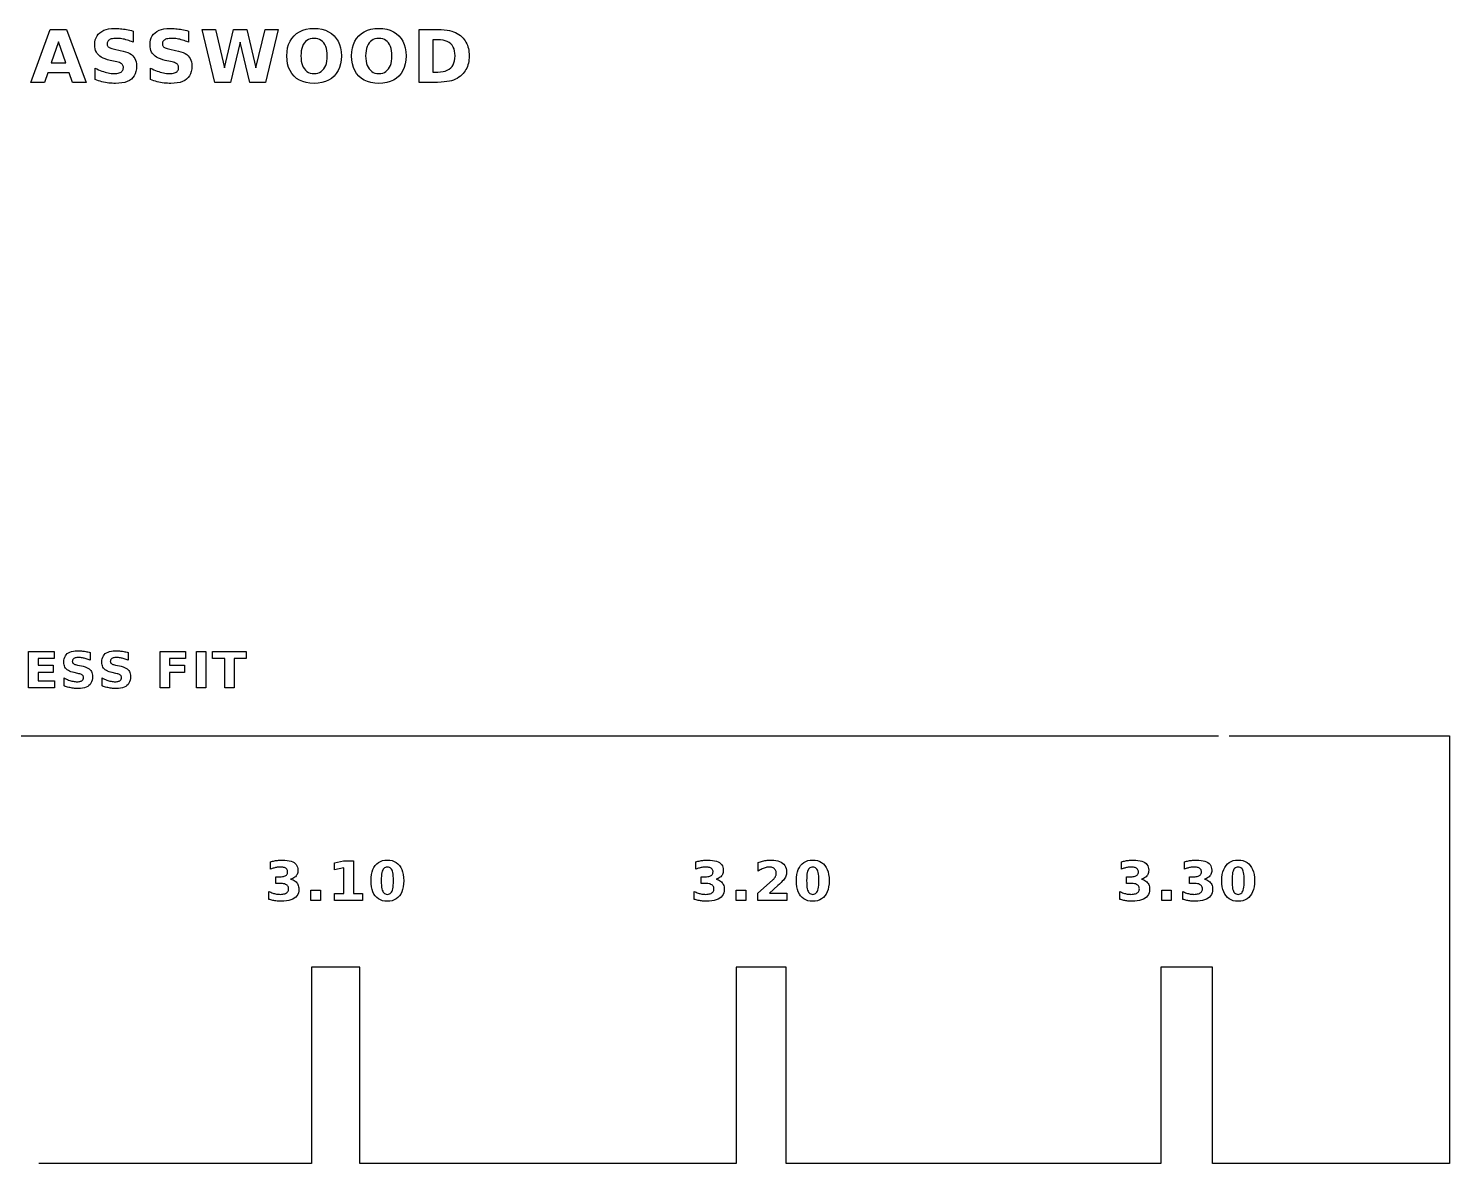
# Model space of a CAD drawing. Header units: millimetres. Extents: x 10 to 256, y 12 to 289.
# Drawn here: x 113.2 to 200.1, y 219.9 to 289.3 of the extents above; entities that cross this region are included whole.
import ezdxf

# ---------------------------------------------------------------- set-up
doc = ezdxf.new("R2010")
doc.units = ezdxf.units.MM
doc.layers.add('CUT', color=1, linetype='CONTINUOUS')
doc.layers.add('ENGRAVE', color=5, linetype='CONTINUOUS')

msp = doc.modelspace()

# ---------------------------------------------------------------- linework, layer by layer
at = {"layer": 'CUT', "color": 1}
for points in [[(11.925, 221.75), (11.925, 246.075), (185.95, 246.075)], [(186.6, 246.075), (200.075, 246.075), (200.075, 219.925), (185.575, 219.925), (185.575, 231.925), (182.425, 231.925), (182.425, 219.925), (159.525, 219.925), (159.525, 231.925), (156.475, 231.925), (156.475, 219.925), (133.475, 219.925), (133.475, 231.925), (130.525, 231.925), (130.525, 219.925), (113.85, 219.925)]]:
    msp.add_lwpolyline(points, dxfattribs=at)
at = {"layer": 'ENGRAVE', "color": 5}
for points in [[(119.26, 288.5854), (119.1743, 288.6105), (119.0893, 288.6324), (119.0055, 288.6509), (118.9232, 288.6661), (118.8425, 288.678), (118.7633, 288.6864), (118.6857, 288.6915), (118.6097, 288.6931), (118.5142, 288.6909), (118.4274, 288.684), (118.3493, 288.6725), (118.2799, 288.6565), (118.2191, 288.6359), (118.167, 288.6107), (118.1232, 288.5807), (118.0874, 288.5456), (118.0596, 288.5054), (118.0397, 288.4602), (118.0278, 288.4099), (118.0238, 288.3546), (118.0265, 288.3128), (118.0345, 288.2742), (118.0479, 288.2388), (118.0667, 288.2065), (118.0908, 288.1775), (118.1204, 288.1517), (118.1569, 288.128), (118.2022, 288.1055), (118.2563, 288.0841), (118.319, 288.0639), (118.3906, 288.0448), (118.4708, 288.0269), (118.8267, 287.9553), (118.9982, 287.916), (119.1523, 287.8704), (119.289, 287.8186), (119.4083, 287.7605), (119.5103, 287.6961), (119.595, 287.6254), (119.6646, 287.5465), (119.7216, 287.4571), (119.7659, 287.3574), (119.7975, 287.2473), (119.8165, 287.1269), (119.8228, 286.9961), (119.814, 286.825), (119.7875, 286.6692), (119.7433, 286.5287), (119.6815, 286.4034), (119.602, 286.2934), (119.5049, 286.1986), (119.3896, 286.1187), (119.2557, 286.0533), (119.1032, 286.0024), (118.932, 285.9661), (118.7422, 285.9443), (118.5338, 285.9371), (118.431, 285.9387), (118.3281, 285.9436), (118.2251, 285.9517), (118.1219, 285.9631), (118.0187, 285.9778), (117.9153, 285.9957), (117.8118, 286.0168), (117.7084, 286.041), (117.6049, 286.0684), (117.5015, 286.0989), (117.3981, 286.1325), (117.2946, 286.1693), (117.2946, 286.8746), (117.3975, 286.8218), (117.4992, 286.7737), (117.5998, 286.73), (117.6992, 286.6908), (117.7975, 286.6562), (117.8947, 286.6261), (117.9907, 286.6006), (118.0855, 286.5797), (118.1792, 286.5634), (118.2718, 286.5518), (118.3632, 286.5449), (118.4535, 286.5425), (118.5411, 286.5451), (118.6215, 286.5527), (118.6949, 286.5653), (118.7611, 286.583), (118.8203, 286.6058), (118.8723, 286.6337), (118.9167, 286.6662), (118.9531, 286.7031), (118.9814, 286.7444), (119.0016, 286.7899), (119.0137, 286.8398), (119.0177, 286.8941), (119.015, 286.9428), (119.0067, 286.9877), (118.993, 287.0286), (118.9738, 287.0658), (118.9491, 287.0991), (118.919, 287.1285), (118.8806, 287.1555), (118.8313, 287.1815), (118.7711, 287.2066), (118.7, 287.2307), (118.618, 287.2539), (118.5251, 287.276), (118.2017, 287.3477), (118.047, 287.3858), (117.9067, 287.4308), (117.781, 287.4827), (117.6698, 287.5415), (117.5731, 287.6072), (117.491, 287.6797), (117.4224, 287.76), (117.3662, 287.8492), (117.3226, 287.9472), (117.2914, 288.0539), (117.2726, 288.1695), (117.2664, 288.2938), (117.2751, 288.4489), (117.3011, 288.5916), (117.3445, 288.7219), (117.4053, 288.8397), (117.4834, 288.9452), (117.5789, 289.0382), (117.6907, 289.1178), (117.8176, 289.1829), (117.9598, 289.2335), (118.1171, 289.2697), (118.2896, 289.2914), (118.4773, 289.2986), (118.5667, 289.2975), (118.657, 289.2942), (118.7481, 289.2886), (118.84, 289.2808), (118.9328, 289.2707), (119.0264, 289.2585), (119.121, 289.244), (119.2166, 289.2272), (119.3134, 289.2083), (119.4112, 289.1871), (119.5101, 289.1637), (119.6102, 289.138), (119.6102, 288.4523), (119.5215, 288.4904), (119.4337, 288.5253), (119.3465, 288.557), (119.26, 288.5854)], [(122.6388, 288.5854), (122.5531, 288.6105), (122.4681, 288.6324), (122.3842, 288.6509), (122.3019, 288.6661), (122.2212, 288.678), (122.1421, 288.6864), (122.0645, 288.6915), (121.9885, 288.6931), (121.893, 288.6909), (121.8062, 288.684), (121.728, 288.6725), (121.6586, 288.6565), (121.5978, 288.6359), (121.5457, 288.6107), (121.502, 288.5807), (121.4662, 288.5456), (121.4383, 288.5054), (121.4184, 288.4602), (121.4065, 288.4099), (121.4025, 288.3546), (121.4052, 288.3128), (121.4132, 288.2742), (121.4267, 288.2388), (121.4454, 288.2065), (121.4696, 288.1775), (121.4991, 288.1517), (121.5356, 288.128), (121.581, 288.1055), (121.635, 288.0841), (121.6978, 288.0639), (121.7693, 288.0448), (121.8496, 288.0269), (122.2055, 287.9553), (122.3769, 287.916), (122.531, 287.8704), (122.6677, 287.8186), (122.7871, 287.7605), (122.8891, 287.6961), (122.9737, 287.6254), (123.0433, 287.5465), (123.1003, 287.4571), (123.1446, 287.3574), (123.1762, 287.2473), (123.1952, 287.1269), (123.2016, 286.9961), (123.1927, 286.825), (123.1662, 286.6692), (123.1221, 286.5287), (123.0603, 286.4034), (122.9808, 286.2934), (122.8836, 286.1986), (122.7683, 286.1187), (122.6344, 286.0533), (122.4819, 286.0024), (122.3107, 285.9661), (122.1209, 285.9443), (121.9125, 285.9371), (121.8097, 285.9387), (121.7068, 285.9436), (121.6038, 285.9517), (121.5007, 285.9631), (121.3974, 285.9778), (121.294, 285.9957), (121.1906, 286.0168), (121.0871, 286.041), (120.9837, 286.0684), (120.8802, 286.0989), (120.7768, 286.1325), (120.6734, 286.1693), (120.6734, 286.8746), (120.7762, 286.8218), (120.8779, 286.7737), (120.9785, 286.73), (121.078, 286.6908), (121.1763, 286.6562), (121.2734, 286.6261), (121.3694, 286.6006), (121.4642, 286.5797), (121.558, 286.5634), (121.6505, 286.5518), (121.7419, 286.5449), (121.8322, 286.5425), (121.9198, 286.5451), (122.0003, 286.5527), (122.0736, 286.5653), (122.1399, 286.583), (122.199, 286.6058), (122.251, 286.6337), (122.2955, 286.6662), (122.3318, 286.7031), (122.3601, 286.7444), (122.3803, 286.7899), (122.3924, 286.8398), (122.3964, 286.8941), (122.3937, 286.9428), (122.3855, 286.9877), (122.3718, 287.0286), (122.3526, 287.0658), (122.3279, 287.0991), (122.2977, 287.1285), (122.2593, 287.1555), (122.2101, 287.1815), (122.1499, 287.2066), (122.0788, 287.2307), (121.9967, 287.2539), (121.9038, 287.276), (121.5805, 287.3477), (121.4257, 287.3858), (121.2855, 287.4308), (121.1597, 287.4827), (121.0485, 287.5415), (120.9519, 287.6072), (120.8697, 287.6797), (120.8011, 287.76), (120.745, 287.8492), (120.7013, 287.9472), (120.6701, 288.0539), (120.6514, 288.1695), (120.6451, 288.2938), (120.6538, 288.4489), (120.6799, 288.5916), (120.7233, 288.7219), (120.784, 288.8397), (120.8622, 288.9452), (120.9576, 289.0382), (121.0694, 289.1178), (121.1964, 289.1829), (121.3385, 289.2335), (121.4958, 289.2697), (121.6684, 289.2914), (121.8561, 289.2986), (121.9455, 289.2975), (122.0357, 289.2942), (122.1268, 289.2886), (122.2187, 289.2808), (122.3115, 289.2707), (122.4051, 289.2585), (122.4997, 289.244), (122.5954, 289.2272), (122.6921, 289.2083), (122.79, 289.1871), (122.8889, 289.1637), (122.9889, 289.138), (122.9889, 288.4523), (122.9003, 288.4904), (122.8124, 288.5253), (122.7252, 288.557), (122.6388, 288.5854)], [(131.897, 288.8516), (132.0322, 288.6931), (132.1429, 288.5157), (132.229, 288.3193), (132.2905, 288.1041), (132.3274, 287.8699), (132.3397, 287.6168), (132.3274, 287.3643), (132.2905, 287.1306), (132.229, 286.9158), (132.1429, 286.7198), (132.0322, 286.5425), (131.897, 286.3841), (131.74, 286.2475), (131.5642, 286.1358), (131.3696, 286.0488), (131.1562, 285.9867), (130.924, 285.9495), (130.673, 285.9371), (130.4226, 285.9495), (130.1909, 285.9867), (129.9777, 286.0488), (129.7832, 286.1358), (129.6074, 286.2475), (129.4501, 286.3841), (129.3145, 286.5425), (129.2036, 286.7198), (129.1173, 286.9158), (129.0556, 287.1306), (129.0187, 287.3643), (129.0063, 287.6168), (129.0187, 287.8699), (129.0556, 288.1041), (129.1173, 288.3193), (129.2036, 288.5157), (129.3145, 288.6931), (129.4501, 288.8516), (129.6074, 288.9882), (129.7832, 289.0999), (129.9777, 289.1868), (130.1909, 289.2489), (130.4226, 289.2862), (130.673, 289.2986), (130.924, 289.2862), (131.1562, 289.2489), (131.3696, 289.1868), (131.5642, 289.0999), (131.74, 288.9882), (131.897, 288.8516)], [(135.853, 288.8516), (135.9882, 288.6931), (136.0989, 288.5157), (136.185, 288.3193), (136.2465, 288.1041), (136.2834, 287.8699), (136.2957, 287.6168), (136.2834, 287.3643), (136.2465, 287.1306), (136.185, 286.9158), (136.0989, 286.7198), (135.9882, 286.5425), (135.853, 286.3841), (135.696, 286.2475), (135.5202, 286.1358), (135.3256, 286.0488), (135.1122, 285.9867), (134.88, 285.9495), (134.629, 285.9371), (134.3786, 285.9495), (134.1469, 285.9867), (133.9337, 286.0488), (133.7392, 286.1358), (133.5634, 286.2475), (133.4061, 286.3841), (133.2705, 286.5425), (133.1596, 286.7198), (133.0733, 286.9158), (133.0116, 287.1306), (132.9747, 287.3643), (132.9623, 287.6168), (132.9747, 287.8699), (133.0116, 288.1041), (133.0733, 288.3193), (133.1596, 288.5157), (133.2705, 288.6931), (133.4061, 288.8516), (133.5634, 288.9882), (133.7392, 289.0999), (133.9337, 289.1868), (134.1469, 289.2489), (134.3786, 289.2862), (134.629, 289.2986), (134.88, 289.2862), (135.1122, 289.2489), (135.3256, 289.1868), (135.5202, 289.0999), (135.696, 288.9882), (135.853, 288.8516)], [(116.7479, 286), (115.9081, 286), (115.7041, 286.5903), (114.3977, 286.5903), (114.1915, 286), (113.3516, 286), (114.5517, 289.24), (115.5478, 289.24), (116.7479, 286)], [(114.606, 287.1914), (115.4936, 287.1914), (115.0509, 288.4805), (114.606, 287.1914)], [(127.674, 289.24), (128.4683, 289.24), (127.7044, 286), (126.7409, 286), (126.1528, 288.4631), (125.5712, 286), (124.6076, 286), (123.8372, 289.24), (124.638, 289.24), (125.1979, 286.8854), (125.7535, 289.24), (126.5586, 289.24), (127.1141, 286.8854), (127.674, 289.24)], [(130.0806, 288.411), (130.0162, 288.3106), (129.9636, 288.1974), (129.9227, 288.0714), (129.8934, 287.9326), (129.8759, 287.7811), (129.8701, 287.6168), (129.8759, 287.4531), (129.8934, 287.3021), (129.9227, 287.1637), (129.9636, 287.038), (130.0162, 286.925), (130.0806, 286.8247), (130.1555, 286.7385), (130.2399, 286.6679), (130.3339, 286.6131), (130.4374, 286.5739), (130.5505, 286.5504), (130.673, 286.5425), (130.7962, 286.5504), (130.9098, 286.5739), (131.0137, 286.6131), (131.108, 286.6679), (131.1926, 286.7385), (131.2676, 286.8247), (131.3319, 286.925), (131.3846, 287.038), (131.4255, 287.1637), (131.4547, 287.3021), (131.4723, 287.4531), (131.4781, 287.6168), (131.4723, 287.7811), (131.4547, 287.9326), (131.4255, 288.0714), (131.3846, 288.1974), (131.3319, 288.3106), (131.2676, 288.411), (131.1926, 288.4972), (131.108, 288.5678), (131.0137, 288.6226), (130.9098, 288.6618), (130.7962, 288.6853), (130.673, 288.6931), (130.5505, 288.6853), (130.4374, 288.6618), (130.3339, 288.6226), (130.2399, 288.5678), (130.1555, 288.4972), (130.0806, 288.411)], [(134.0365, 288.411), (133.9722, 288.3106), (133.9196, 288.1974), (133.8787, 288.0714), (133.8494, 287.9326), (133.8319, 287.7811), (133.826, 287.6168), (133.8319, 287.4531), (133.8494, 287.3021), (133.8787, 287.1637), (133.9196, 287.038), (133.9722, 286.925), (134.0365, 286.8247), (134.1115, 286.7385), (134.1959, 286.6679), (134.2899, 286.6131), (134.3934, 286.5739), (134.5064, 286.5504), (134.629, 286.5425), (134.7522, 286.5504), (134.8658, 286.5739), (134.9697, 286.6131), (135.064, 286.6679), (135.1486, 286.7385), (135.2236, 286.8247), (135.2879, 286.925), (135.3406, 287.038), (135.3815, 287.1637), (135.4107, 287.3021), (135.4283, 287.4531), (135.4341, 287.6168), (135.4283, 287.7811), (135.4107, 287.9326), (135.3815, 288.0714), (135.3406, 288.1974), (135.2879, 288.3106), (135.2236, 288.411), (135.1486, 288.4972), (135.064, 288.5678), (134.9697, 288.6226), (134.8658, 288.6618), (134.7522, 288.6853), (134.629, 288.6931), (134.5064, 288.6853), (134.3934, 288.6618), (134.2899, 288.6226), (134.1959, 288.5678), (134.1115, 288.4972), (134.0365, 288.411)], [(139.0852, 289.1348), (139.2028, 289.0956), (139.3146, 289.0483), (139.4208, 288.9929), (139.5212, 288.9293), (139.6158, 288.8576), (139.7048, 288.7778), (139.7775, 288.7028), (139.8437, 288.6242), (139.9033, 288.5418), (139.9565, 288.4556), (140.0032, 288.3658), (140.0433, 288.2721), (140.0771, 288.1745), (140.1048, 288.0727), (140.1263, 287.9667), (140.1417, 287.8564), (140.1509, 287.742), (140.154, 287.6233), (140.1509, 287.5032), (140.1417, 287.3876), (140.1263, 287.2763), (140.1048, 287.1695), (140.0771, 287.067), (140.0433, 286.969), (140.0032, 286.875), (139.9565, 286.7849), (139.9033, 286.6985), (139.8437, 286.616), (139.7775, 286.5372), (139.7048, 286.4622), (139.6151, 286.3824), (139.5196, 286.3107), (139.4183, 286.2471), (139.3113, 286.1917), (139.1984, 286.1444), (139.0798, 286.1053), (138.9481, 286.0731), (138.7962, 286.0468), (138.624, 286.0263), (138.4316, 286.0117), (138.219, 286.0029), (137.986, 286), (137.1049, 286), (137.1049, 289.24), (137.986, 289.24), (138.2215, 289.2371), (138.4361, 289.2283), (138.6297, 289.2137), (138.8025, 289.1932), (138.9543, 289.1669), (139.0852, 289.1348)], [(138.9255, 286.8078), (139.0223, 286.8854), (139.1048, 286.9764), (139.1724, 287.0802), (139.2249, 287.1968), (139.2624, 287.3262), (139.2849, 287.4683), (139.2924, 287.6233), (139.285, 287.7775), (139.2625, 287.9189), (139.2252, 288.0475), (139.1728, 288.1634), (139.1056, 288.2665), (139.0234, 288.3568), (138.9268, 288.4337), (138.8167, 288.4966), (138.6929, 288.5456), (138.5556, 288.5805), (138.4046, 288.6015), (138.2399, 288.6085), (137.9405, 288.6085), (137.9405, 286.6315), (138.2399, 286.6315), (138.4039, 286.6386), (138.5545, 286.6597), (138.6916, 286.695), (138.8153, 286.7444), (138.9255, 286.8078)], [(114.7193, 249.9444), (113.8017, 249.9444), (113.8017, 249.4342), (114.8103, 249.4342), (114.8103, 249), (113.2273, 249), (113.2273, 251.2275), (114.7775, 251.2275), (114.7775, 250.7933), (113.8017, 250.7933), (113.8017, 250.3786), (114.7193, 250.3786), (114.7193, 249.9444)], [(116.6873, 250.7947), (116.6289, 250.8098), (116.5713, 250.8225), (116.5147, 250.833), (116.4592, 250.8411), (116.4048, 250.8469), (116.3514, 250.8504), (116.2992, 250.8515), (116.2335, 250.85), (116.1739, 250.8452), (116.1201, 250.8374), (116.0724, 250.8263), (116.0306, 250.8122), (115.9948, 250.7948), (115.9647, 250.7742), (115.9401, 250.7501), (115.921, 250.7225), (115.9073, 250.6914), (115.8991, 250.6568), (115.8963, 250.6188), (115.8982, 250.59), (115.9037, 250.5635), (115.9129, 250.5392), (115.9259, 250.517), (115.9425, 250.497), (115.9627, 250.4793), (115.9879, 250.463), (116.019, 250.4475), (116.0562, 250.4329), (116.0993, 250.4189), (116.1485, 250.4058), (116.2037, 250.3935), (116.4484, 250.3443), (116.5662, 250.3172), (116.6722, 250.2859), (116.7662, 250.2503), (116.8482, 250.2103), (116.9183, 250.1661), (116.9765, 250.1175), (117.0244, 250.0632), (117.0636, 250.0018), (117.094, 249.9332), (117.1158, 249.8576), (117.1288, 249.7747), (117.1332, 249.6848), (117.1271, 249.5672), (117.1089, 249.4601), (117.0785, 249.3635), (117.036, 249.2773), (116.9814, 249.2017), (116.9146, 249.1365), (116.8354, 249.0816), (116.7433, 249.0366), (116.6384, 249.0017), (116.5207, 248.9767), (116.3903, 248.9617), (116.247, 248.9567), (116.1763, 248.9579), (116.1056, 248.9612), (116.0347, 248.9668), (115.9638, 248.9746), (115.8928, 248.9847), (115.8218, 248.997), (115.7506, 249.0115), (115.6795, 249.0282), (115.6084, 249.047), (115.5373, 249.068), (115.4662, 249.0911), (115.395, 249.1164), (115.395, 249.6013), (115.4658, 249.565), (115.5357, 249.5319), (115.6049, 249.5019), (115.6732, 249.4749), (115.7408, 249.4511), (115.8076, 249.4304), (115.8736, 249.4129), (115.9388, 249.3985), (116.0032, 249.3874), (116.0668, 249.3794), (116.1297, 249.3746), (116.1918, 249.373), (116.252, 249.3747), (116.3073, 249.38), (116.3577, 249.3887), (116.4033, 249.4008), (116.4439, 249.4165), (116.4797, 249.4357), (116.5103, 249.458), (116.5352, 249.4834), (116.5547, 249.5117), (116.5686, 249.5431), (116.5769, 249.5774), (116.5797, 249.6147), (116.5778, 249.6482), (116.5721, 249.679), (116.5627, 249.7072), (116.5495, 249.7327), (116.5325, 249.7556), (116.5118, 249.7758), (116.4854, 249.7944), (116.4515, 249.8123), (116.4101, 249.8295), (116.3613, 249.8461), (116.3049, 249.862), (116.241, 249.8773), (116.0187, 249.9265), (115.9123, 249.9527), (115.8159, 249.9837), (115.7294, 250.0194), (115.653, 250.0598), (115.5865, 250.1049), (115.5301, 250.1548), (115.4829, 250.21), (115.4443, 250.2713), (115.4143, 250.3387), (115.3928, 250.4121), (115.3799, 250.4915), (115.3757, 250.577), (115.3816, 250.6836), (115.3995, 250.7817), (115.4294, 250.8713), (115.4711, 250.9523), (115.5248, 251.0248), (115.5905, 251.0888), (115.6673, 251.1435), (115.7546, 251.1882), (115.8523, 251.223), (115.9605, 251.2479), (116.0791, 251.2628), (116.2082, 251.2678), (116.2696, 251.267), (116.3317, 251.2647), (116.3943, 251.2609), (116.4575, 251.2555), (116.5213, 251.2486), (116.5856, 251.2402), (116.6507, 251.2302), (116.7164, 251.2187), (116.783, 251.2057), (116.8502, 251.1911), (116.9182, 251.175), (116.987, 251.1574), (116.987, 250.6859), (116.9261, 250.7122), (116.8656, 250.7362), (116.8057, 250.7579), (116.7463, 250.7774), (116.6873, 250.7947)], [(119.0102, 250.7947), (118.9518, 250.8098), (118.8941, 250.8225), (118.8376, 250.833), (118.7821, 250.8411), (118.7277, 250.8469), (118.6743, 250.8504), (118.6221, 250.8515), (118.5564, 250.85), (118.4967, 250.8452), (118.443, 250.8374), (118.3953, 250.8263), (118.3535, 250.8122), (118.3177, 250.7948), (118.2876, 250.7742), (118.263, 250.7501), (118.2438, 250.7225), (118.2302, 250.6914), (118.222, 250.6568), (118.2192, 250.6188), (118.2211, 250.59), (118.2266, 250.5635), (118.2358, 250.5392), (118.2487, 250.517), (118.2653, 250.497), (118.2856, 250.4793), (118.3108, 250.463), (118.3419, 250.4475), (118.3791, 250.4329), (118.4222, 250.4189), (118.4714, 250.4058), (118.5266, 250.3935), (118.7713, 250.3443), (118.8891, 250.3172), (118.9951, 250.2859), (119.089, 250.2503), (119.1711, 250.2103), (119.2412, 250.1661), (119.2994, 250.1175), (119.3473, 250.0632), (119.3864, 250.0018), (119.4169, 249.9332), (119.4387, 249.8576), (119.4517, 249.7747), (119.4561, 249.6848), (119.45, 249.5672), (119.4318, 249.4601), (119.4014, 249.3635), (119.3589, 249.2773), (119.3043, 249.2017), (119.2375, 249.1365), (119.1582, 249.0816), (119.0662, 249.0366), (118.9613, 249.0017), (118.8436, 248.9767), (118.7131, 248.9617), (118.5698, 248.9567), (118.4992, 248.9579), (118.4284, 248.9612), (118.3576, 248.9668), (118.2867, 248.9746), (118.2157, 248.9847), (118.1446, 248.997), (118.0735, 249.0115), (118.0024, 249.0282), (117.9313, 249.047), (117.8602, 249.068), (117.789, 249.0911), (117.7179, 249.1164), (117.7179, 249.6013), (117.7886, 249.565), (117.8586, 249.5319), (117.9277, 249.5019), (117.9961, 249.4749), (118.0637, 249.4511), (118.1305, 249.4304), (118.1965, 249.4129), (118.2617, 249.3985), (118.3261, 249.3874), (118.3897, 249.3794), (118.4526, 249.3746), (118.5146, 249.373), (118.5749, 249.3747), (118.6302, 249.38), (118.6806, 249.3887), (118.7262, 249.4008), (118.7668, 249.4165), (118.8026, 249.4357), (118.8331, 249.458), (118.8581, 249.4834), (118.8776, 249.5117), (118.8914, 249.5431), (118.8998, 249.5774), (118.9025, 249.6147), (118.9007, 249.6482), (118.895, 249.679), (118.8856, 249.7072), (118.8724, 249.7327), (118.8554, 249.7556), (118.8347, 249.7758), (118.8083, 249.7944), (118.7744, 249.8123), (118.733, 249.8295), (118.6841, 249.8461), (118.6278, 249.862), (118.5639, 249.8773), (118.3416, 249.9265), (118.2352, 249.9527), (118.1387, 249.9837), (118.0523, 250.0194), (117.9759, 250.0598), (117.9094, 250.1049), (117.8529, 250.1548), (117.8058, 250.21), (117.7672, 250.2713), (117.7371, 250.3387), (117.7157, 250.4121), (117.7028, 250.4915), (117.6985, 250.577), (117.7045, 250.6836), (117.7224, 250.7817), (117.7522, 250.8713), (117.794, 250.9523), (117.8477, 251.0248), (117.9134, 251.0888), (117.9902, 251.1435), (118.0775, 251.1882), (118.1752, 251.223), (118.2834, 251.2479), (118.402, 251.2628), (118.531, 251.2678), (118.5925, 251.267), (118.6546, 251.2647), (118.7172, 251.2609), (118.7804, 251.2555), (118.8442, 251.2486), (118.9085, 251.2402), (118.9735, 251.2302), (119.0393, 251.2187), (119.1058, 251.2057), (119.1731, 251.1911), (119.2411, 251.175), (119.3099, 251.1574), (119.3099, 250.6859), (119.2489, 250.7122), (119.1885, 250.7362), (119.1286, 250.7579), (119.0692, 250.7774), (119.0102, 250.7947)], [(122.7605, 249.9444), (121.843, 249.9444), (121.843, 249), (121.2686, 249), (121.2686, 251.2275), (122.8187, 251.2275), (122.8187, 250.7933), (121.843, 250.7933), (121.843, 250.3786), (122.7605, 250.3786), (122.7605, 249.9444)], [(124.0525, 251.2275), (124.0525, 249), (123.4781, 249), (123.4781, 251.2275), (124.0525, 251.2275)], [(125.2116, 250.7933), (124.4716, 250.7933), (124.4716, 251.2275), (126.5245, 251.2275), (126.5245, 250.7933), (125.786, 250.7933), (125.786, 249), (125.2116, 249), (125.2116, 250.7933)], [(129.3913, 237.2575), (129.4569, 237.2233), (129.5158, 237.184), (129.5683, 237.1394), (129.6141, 237.0897), (129.6532, 237.035), (129.6851, 236.9755), (129.71, 236.9113), (129.7277, 236.8423), (129.7383, 236.7686), (129.7419, 236.6901), (129.7342, 236.5745), (129.7112, 236.4685), (129.6727, 236.3721), (129.6189, 236.2854), (129.5497, 236.2083), (129.4652, 236.1408), (129.3659, 236.0833), (129.2525, 236.0363), (129.125, 235.9998), (128.9834, 235.9737), (128.8277, 235.958), (128.6579, 235.9528), (128.5955, 235.9536), (128.533, 235.9561), (128.4705, 235.9603), (128.408, 235.9662), (128.3454, 235.9737), (128.2827, 235.9829), (128.2202, 235.9938), (128.1579, 236.0063), (128.0958, 236.0205), (128.0339, 236.0364), (127.9723, 236.054), (127.9108, 236.0732), (127.9108, 236.5566), (127.9694, 236.5285), (128.0278, 236.5028), (128.086, 236.4795), (128.1441, 236.4586), (128.2021, 236.4401), (128.26, 236.424), (128.3176, 236.4103), (128.3749, 236.3991), (128.4319, 236.3904), (128.4885, 236.3842), (128.5449, 236.3805), (128.6009, 236.3792), (128.6807, 236.3816), (128.754, 236.3888), (128.8209, 236.4008), (128.8813, 236.4176), (128.9352, 236.4391), (128.9826, 236.4655), (129.0231, 236.4963), (129.0563, 236.5313), (129.0821, 236.5705), (129.1005, 236.6138), (129.1116, 236.6613), (129.1153, 236.7129), (129.1115, 236.766), (129.1002, 236.8146), (129.0813, 236.8588), (129.0549, 236.8984), (129.0209, 236.9336), (128.9794, 236.9644), (128.9305, 236.9905), (128.8744, 237.0118), (128.8111, 237.0284), (128.7406, 237.0403), (128.663, 237.0474), (128.5782, 237.0498), (128.3275, 237.0498), (128.3275, 237.4535), (128.5912, 237.4535), (128.6665, 237.4555), (128.7351, 237.4617), (128.7971, 237.472), (128.8523, 237.4864), (128.9009, 237.5049), (128.9427, 237.5275), (128.9781, 237.5543), (129.0069, 237.5855), (129.0294, 237.6209), (129.0455, 237.6606), (129.0551, 237.7046), (129.0583, 237.7529), (129.0552, 237.7978), (129.0458, 237.8392), (129.0302, 237.877), (129.0084, 237.9113), (128.9803, 237.9421), (128.946, 237.9694), (128.906, 237.9928), (128.8608, 238.0119), (128.8105, 238.0268), (128.755, 238.0374), (128.6944, 238.0438), (128.6286, 238.0459), (128.5781, 238.0449), (128.5273, 238.0421), (128.4764, 238.0374), (128.4253, 238.0307), (128.3741, 238.0222), (128.3226, 238.0117), (128.2711, 237.9994), (128.2197, 237.9853), (128.1684, 237.9694), (128.1172, 237.9517), (128.066, 237.9321), (128.015, 237.9108), (128.015, 238.3698), (128.0768, 238.3864), (128.1383, 238.4016), (128.1997, 238.4154), (128.261, 238.4277), (128.322, 238.4385), (128.3828, 238.4479), (128.4434, 238.4559), (128.5036, 238.4624), (128.5635, 238.4674), (128.623, 238.4711), (128.6821, 238.4732), (128.7409, 238.474), (128.8922, 238.4696), (129.0302, 238.4567), (129.1549, 238.4351), (129.2665, 238.4049), (129.3647, 238.366), (129.4497, 238.3185), (129.5216, 238.2623), (129.5804, 238.1974), (129.6261, 238.1238), (129.6588, 238.0415), (129.6784, 237.9504), (129.6849, 237.8506), (129.6818, 237.7817), (129.6725, 237.717), (129.6569, 237.6567), (129.635, 237.6007), (129.6069, 237.5489), (129.5726, 237.5015), (129.5322, 237.4584), (129.4858, 237.4198), (129.4335, 237.3857), (129.3751, 237.3561), (129.3109, 237.3309), (129.2406, 237.3102), (129.3192, 237.2865), (129.3913, 237.2575)], [(132.4841, 238.0036), (131.9161, 237.8864), (131.9161, 238.3128), (132.4809, 238.43), (133.0766, 238.43), (133.0766, 236.4329), (133.63, 236.4329), (133.63, 236), (131.9308, 236), (131.9308, 236.4329), (132.4841, 236.4329), (132.4841, 238.0036)], [(136.0875, 236.6777), (136.0369, 236.5301), (135.9718, 236.3977), (135.8922, 236.2808), (135.7994, 236.1806), (135.6944, 236.0986), (135.5773, 236.0348), (135.4481, 235.9892), (135.3067, 235.9619), (135.1533, 235.9528), (134.9993, 235.9619), (134.8576, 235.9892), (134.7281, 236.0348), (134.6108, 236.0986), (134.5056, 236.1806), (134.4127, 236.2808), (134.3332, 236.3977), (134.2681, 236.5301), (134.2174, 236.6777), (134.1812, 236.8407), (134.1595, 237.0189), (134.1523, 237.2126), (134.1595, 237.4067), (134.1812, 237.5854), (134.2174, 237.7487), (134.2681, 237.8965), (134.3332, 238.029), (134.4127, 238.146), (134.5056, 238.2462), (134.6108, 238.3282), (134.7281, 238.392), (134.8576, 238.4375), (134.9993, 238.4648), (135.1533, 238.474), (135.3067, 238.4648), (135.4481, 238.4375), (135.5773, 238.392), (135.6944, 238.3282), (135.7994, 238.2462), (135.8922, 238.146), (135.9718, 238.029), (136.0369, 237.8965), (136.0875, 237.7487), (136.1237, 237.5854), (136.1454, 237.4067), (136.1526, 237.2126), (136.1454, 237.0189), (136.1237, 236.8407), (136.0875, 236.6777)], [(135.5046, 237.6058), (135.488, 237.7054), (135.4667, 237.7899), (135.4406, 237.8595), (135.4088, 237.9165), (135.3707, 237.9631), (135.326, 237.9993), (135.2749, 238.0252), (135.2173, 238.0407), (135.1533, 238.0459), (135.0892, 238.0407), (135.0316, 238.0252), (134.9804, 237.9993), (134.9356, 237.9631), (134.8972, 237.9165), (134.8652, 237.8595), (134.8388, 237.7899), (134.8173, 237.7054), (134.8005, 237.6058), (134.7885, 237.4913), (134.7813, 237.3619), (134.7789, 237.2174), (134.7813, 237.0715), (134.7885, 236.9406), (134.8005, 236.8248), (134.8173, 236.7241), (134.8388, 236.6385), (134.8652, 236.568), (134.8972, 236.5103), (134.9356, 236.4631), (134.9804, 236.4264), (135.0316, 236.4002), (135.0892, 236.3845), (135.1533, 236.3792), (135.2169, 236.3845), (135.2741, 236.4002), (135.325, 236.4264), (135.3696, 236.4631), (135.4078, 236.5103), (135.4397, 236.568), (135.4661, 236.6385), (135.4877, 236.7241), (135.5044, 236.8248), (135.5164, 236.9406), (135.5236, 237.0715), (135.526, 237.2174), (135.5236, 237.3619), (135.5165, 237.4913), (135.5046, 237.6058)], [(155.3913, 237.2575), (155.4569, 237.2233), (155.5158, 237.184), (155.5683, 237.1394), (155.6141, 237.0897), (155.6532, 237.035), (155.6851, 236.9755), (155.71, 236.9113), (155.7277, 236.8423), (155.7383, 236.7686), (155.7419, 236.6901), (155.7342, 236.5745), (155.7112, 236.4685), (155.6727, 236.3721), (155.6189, 236.2854), (155.5497, 236.2083), (155.4652, 236.1408), (155.3659, 236.0833), (155.2525, 236.0363), (155.125, 235.9998), (154.9834, 235.9737), (154.8277, 235.958), (154.6579, 235.9528), (154.5955, 235.9536), (154.533, 235.9561), (154.4705, 235.9603), (154.408, 235.9662), (154.3454, 235.9737), (154.2827, 235.9829), (154.2202, 235.9938), (154.1579, 236.0063), (154.0958, 236.0205), (154.0339, 236.0364), (153.9723, 236.054), (153.9108, 236.0732), (153.9108, 236.5566), (153.9694, 236.5285), (154.0278, 236.5028), (154.086, 236.4795), (154.1441, 236.4586), (154.2021, 236.4401), (154.26, 236.424), (154.3176, 236.4103), (154.3749, 236.3991), (154.4319, 236.3904), (154.4885, 236.3842), (154.5449, 236.3805), (154.6009, 236.3792), (154.6807, 236.3816), (154.754, 236.3888), (154.8209, 236.4008), (154.8813, 236.4176), (154.9352, 236.4391), (154.9826, 236.4655), (155.0231, 236.4963), (155.0563, 236.5313), (155.0821, 236.5705), (155.1005, 236.6138), (155.1116, 236.6613), (155.1153, 236.7129), (155.1115, 236.766), (155.1002, 236.8146), (155.0813, 236.8588), (155.0549, 236.8984), (155.0209, 236.9336), (154.9794, 236.9644), (154.9305, 236.9905), (154.8744, 237.0118), (154.8111, 237.0284), (154.7406, 237.0403), (154.663, 237.0474), (154.5782, 237.0498), (154.3275, 237.0498), (154.3275, 237.4535), (154.5912, 237.4535), (154.6665, 237.4555), (154.7351, 237.4617), (154.7971, 237.472), (154.8523, 237.4864), (154.9009, 237.5049), (154.9427, 237.5275), (154.9781, 237.5543), (155.0069, 237.5855), (155.0294, 237.6209), (155.0455, 237.6606), (155.0551, 237.7046), (155.0583, 237.7529), (155.0552, 237.7978), (155.0458, 237.8392), (155.0302, 237.877), (155.0084, 237.9113), (154.9803, 237.9421), (154.946, 237.9694), (154.906, 237.9928), (154.8608, 238.0119), (154.8105, 238.0268), (154.755, 238.0374), (154.6944, 238.0438), (154.6286, 238.0459), (154.5781, 238.0449), (154.5273, 238.0421), (154.4764, 238.0374), (154.4253, 238.0307), (154.3741, 238.0222), (154.3226, 238.0117), (154.2711, 237.9994), (154.2197, 237.9853), (154.1684, 237.9694), (154.1172, 237.9517), (154.066, 237.9321), (154.015, 237.9108), (154.015, 238.3698), (154.0768, 238.3864), (154.1383, 238.4016), (154.1997, 238.4154), (154.261, 238.4277), (154.322, 238.4385), (154.3828, 238.4479), (154.4434, 238.4559), (154.5036, 238.4624), (154.5635, 238.4674), (154.623, 238.4711), (154.6821, 238.4732), (154.7409, 238.474), (154.8922, 238.4696), (155.0302, 238.4567), (155.1549, 238.4351), (155.2665, 238.4049), (155.3647, 238.366), (155.4497, 238.3185), (155.5216, 238.2623), (155.5804, 238.1974), (155.6261, 238.1238), (155.6588, 238.0415), (155.6784, 237.9504), (155.6849, 237.8506), (155.6818, 237.7817), (155.6725, 237.717), (155.6569, 237.6567), (155.635, 237.6007), (155.6069, 237.5489), (155.5726, 237.5015), (155.5322, 237.4584), (155.4858, 237.4198), (155.4335, 237.3857), (155.3751, 237.3561), (155.3109, 237.3309), (155.2406, 237.3102), (155.3192, 237.2865), (155.3913, 237.2575)], [(159.5698, 236), (157.8038, 236), (157.8038, 236.4606), (158.6909, 237.2435), (158.7287, 237.2792), (158.7632, 237.3146), (158.7942, 237.3497), (158.8218, 237.3845), (158.8459, 237.4191), (158.8666, 237.4535), (158.884, 237.4879), (158.8983, 237.5227), (158.9094, 237.558), (158.9173, 237.5938), (158.922, 237.63), (158.9236, 237.6667), (158.9204, 237.7218), (158.9109, 237.7732), (158.8949, 237.8209), (158.8726, 237.8649), (158.8439, 237.9052), (158.8089, 237.9417), (158.7685, 237.9736), (158.7239, 237.9996), (158.6752, 238.0199), (158.6222, 238.0343), (158.5651, 238.043), (158.5037, 238.0459), (158.4541, 238.0442), (158.4029, 238.0389), (158.3503, 238.0302), (158.2961, 238.018), (158.2403, 238.0024), (158.183, 237.9832), (158.1243, 237.9607), (158.0642, 237.9347), (158.0028, 237.9053), (157.94, 237.8726), (157.8758, 237.8364), (157.8103, 237.7969), (157.8103, 238.3307), (157.8807, 238.3531), (157.9508, 238.3737), (158.0207, 238.3924), (158.0903, 238.4092), (158.1596, 238.4242), (158.2286, 238.4373), (158.2973, 238.4485), (158.3655, 238.4577), (158.4333, 238.4648), (158.5006, 238.4699), (158.5675, 238.4729), (158.6339, 238.474), (158.7739, 238.4686), (158.9031, 238.4526), (159.0215, 238.4259), (159.129, 238.3886), (159.2258, 238.3406), (159.3118, 238.2819), (159.3856, 238.2137), (159.4461, 238.137), (159.4931, 238.052), (159.5266, 237.9586), (159.5468, 237.8567), (159.5535, 237.7464), (159.5506, 237.681), (159.5421, 237.617), (159.5278, 237.5546), (159.5079, 237.4936), (159.4823, 237.4341), (159.4509, 237.3761), (159.4105, 237.3157), (159.3574, 237.2487), (159.2918, 237.1753), (159.2137, 237.0955), (159.1229, 237.0091), (159.0196, 236.9163), (158.5004, 236.4606), (159.5698, 236.4606), (159.5698, 236)], [(162.0875, 236.6777), (162.0369, 236.5301), (161.9718, 236.3977), (161.8922, 236.2808), (161.7994, 236.1806), (161.6944, 236.0986), (161.5773, 236.0348), (161.4481, 235.9892), (161.3067, 235.9619), (161.1533, 235.9528), (160.9993, 235.9619), (160.8576, 235.9892), (160.7281, 236.0348), (160.6108, 236.0986), (160.5056, 236.1806), (160.4127, 236.2808), (160.3332, 236.3977), (160.2681, 236.5301), (160.2174, 236.6777), (160.1812, 236.8407), (160.1595, 237.0189), (160.1523, 237.2126), (160.1595, 237.4067), (160.1812, 237.5854), (160.2174, 237.7487), (160.2681, 237.8965), (160.3332, 238.029), (160.4127, 238.146), (160.5056, 238.2462), (160.6108, 238.3282), (160.7281, 238.392), (160.8576, 238.4375), (160.9993, 238.4648), (161.1533, 238.474), (161.3067, 238.4648), (161.4481, 238.4375), (161.5773, 238.392), (161.6944, 238.3282), (161.7994, 238.2462), (161.8922, 238.146), (161.9718, 238.029), (162.0369, 237.8965), (162.0875, 237.7487), (162.1237, 237.5854), (162.1454, 237.4067), (162.1526, 237.2126), (162.1454, 237.0189), (162.1237, 236.8407), (162.0875, 236.6777)], [(161.5046, 237.6058), (161.488, 237.7054), (161.4667, 237.7899), (161.4406, 237.8595), (161.4088, 237.9165), (161.3707, 237.9631), (161.326, 237.9993), (161.2749, 238.0252), (161.2173, 238.0407), (161.1533, 238.0459), (161.0892, 238.0407), (161.0316, 238.0252), (160.9804, 237.9993), (160.9356, 237.9631), (160.8972, 237.9165), (160.8652, 237.8595), (160.8388, 237.7899), (160.8173, 237.7054), (160.8005, 237.6058), (160.7885, 237.4913), (160.7813, 237.3619), (160.7789, 237.2174), (160.7813, 237.0715), (160.7885, 236.9406), (160.8005, 236.8248), (160.8173, 236.7241), (160.8388, 236.6385), (160.8652, 236.568), (160.8972, 236.5103), (160.9356, 236.4631), (160.9804, 236.4264), (161.0316, 236.4002), (161.0892, 236.3845), (161.1533, 236.3792), (161.2169, 236.3845), (161.2741, 236.4002), (161.325, 236.4264), (161.3696, 236.4631), (161.4078, 236.5103), (161.4397, 236.568), (161.4661, 236.6385), (161.4877, 236.7241), (161.5044, 236.8248), (161.5164, 236.9406), (161.5236, 237.0715), (161.526, 237.2174), (161.5236, 237.3619), (161.5165, 237.4913), (161.5046, 237.6058)], [(181.3913, 237.2575), (181.4569, 237.2233), (181.5158, 237.184), (181.5683, 237.1394), (181.6141, 237.0897), (181.6532, 237.035), (181.6851, 236.9755), (181.71, 236.9113), (181.7277, 236.8423), (181.7383, 236.7686), (181.7419, 236.6901), (181.7342, 236.5745), (181.7112, 236.4685), (181.6727, 236.3721), (181.6189, 236.2854), (181.5497, 236.2083), (181.4652, 236.1408), (181.3659, 236.0833), (181.2525, 236.0363), (181.125, 235.9998), (180.9834, 235.9737), (180.8277, 235.958), (180.6579, 235.9528), (180.5955, 235.9536), (180.533, 235.9561), (180.4705, 235.9603), (180.408, 235.9662), (180.3454, 235.9737), (180.2827, 235.9829), (180.2202, 235.9938), (180.1579, 236.0063), (180.0958, 236.0205), (180.0339, 236.0364), (179.9723, 236.054), (179.9108, 236.0732), (179.9108, 236.5566), (179.9694, 236.5285), (180.0278, 236.5028), (180.086, 236.4795), (180.1441, 236.4586), (180.2021, 236.4401), (180.26, 236.424), (180.3176, 236.4103), (180.3749, 236.3991), (180.4319, 236.3904), (180.4885, 236.3842), (180.5449, 236.3805), (180.6009, 236.3792), (180.6807, 236.3816), (180.754, 236.3888), (180.8209, 236.4008), (180.8813, 236.4176), (180.9352, 236.4391), (180.9826, 236.4655), (181.0231, 236.4963), (181.0563, 236.5313), (181.0821, 236.5705), (181.1005, 236.6138), (181.1116, 236.6613), (181.1153, 236.7129), (181.1115, 236.766), (181.1002, 236.8146), (181.0813, 236.8588), (181.0549, 236.8984), (181.0209, 236.9336), (180.9794, 236.9644), (180.9305, 236.9905), (180.8744, 237.0118), (180.8111, 237.0284), (180.7406, 237.0403), (180.663, 237.0474), (180.5782, 237.0498), (180.3275, 237.0498), (180.3275, 237.4535), (180.5912, 237.4535), (180.6665, 237.4555), (180.7351, 237.4617), (180.7971, 237.472), (180.8523, 237.4864), (180.9009, 237.5049), (180.9427, 237.5275), (180.9781, 237.5543), (181.0069, 237.5855), (181.0294, 237.6209), (181.0455, 237.6606), (181.0551, 237.7046), (181.0583, 237.7529), (181.0552, 237.7978), (181.0458, 237.8392), (181.0302, 237.877), (181.0084, 237.9113), (180.9803, 237.9421), (180.946, 237.9694), (180.906, 237.9928), (180.8608, 238.0119), (180.8105, 238.0268), (180.755, 238.0374), (180.6944, 238.0438), (180.6286, 238.0459), (180.5781, 238.0449), (180.5273, 238.0421), (180.4764, 238.0374), (180.4253, 238.0307), (180.3741, 238.0222), (180.3226, 238.0117), (180.2711, 237.9994), (180.2197, 237.9853), (180.1684, 237.9694), (180.1172, 237.9517), (180.066, 237.9321), (180.015, 237.9108), (180.015, 238.3698), (180.0768, 238.3864), (180.1383, 238.4016), (180.1997, 238.4154), (180.261, 238.4277), (180.322, 238.4385), (180.3828, 238.4479), (180.4434, 238.4559), (180.5036, 238.4624), (180.5635, 238.4674), (180.623, 238.4711), (180.6821, 238.4732), (180.7409, 238.474), (180.8922, 238.4696), (181.0302, 238.4567), (181.1549, 238.4351), (181.2665, 238.4049), (181.3647, 238.366), (181.4497, 238.3185), (181.5216, 238.2623), (181.5804, 238.1974), (181.6261, 238.1238), (181.6588, 238.0415), (181.6784, 237.9504), (181.6849, 237.8506), (181.6818, 237.7817), (181.6725, 237.717), (181.6569, 237.6567), (181.635, 237.6007), (181.6069, 237.5489), (181.5726, 237.5015), (181.5322, 237.4584), (181.4858, 237.4198), (181.4335, 237.3857), (181.3751, 237.3561), (181.3109, 237.3309), (181.2406, 237.3102), (181.3192, 237.2865), (181.3913, 237.2575)], [(185.2436, 237.2575), (185.3091, 237.2233), (185.3681, 237.184), (185.4205, 237.1394), (185.4664, 237.0897), (185.5054, 237.035), (185.5374, 236.9755), (185.5622, 236.9113), (185.58, 236.8423), (185.5906, 236.7686), (185.5942, 236.6901), (185.5865, 236.5745), (185.5634, 236.4685), (185.525, 236.3721), (185.4712, 236.2854), (185.402, 236.2083), (185.3175, 236.1408), (185.2182, 236.0833), (185.1048, 236.0363), (184.9773, 235.9998), (184.8357, 235.9737), (184.68, 235.958), (184.5102, 235.9528), (184.4478, 235.9536), (184.3853, 235.9561), (184.3228, 235.9603), (184.2603, 235.9662), (184.1977, 235.9737), (184.135, 235.9829), (184.0725, 235.9938), (184.0102, 236.0063), (183.9481, 236.0205), (183.8862, 236.0364), (183.8245, 236.054), (183.7631, 236.0732), (183.7631, 236.5566), (183.8216, 236.5285), (183.88, 236.5028), (183.9383, 236.4795), (183.9964, 236.4586), (184.0544, 236.4401), (184.1122, 236.424), (184.1699, 236.4103), (184.2272, 236.3991), (184.2842, 236.3904), (184.3408, 236.3842), (184.3972, 236.3805), (184.4532, 236.3792), (184.533, 236.3816), (184.6063, 236.3888), (184.6732, 236.4008), (184.7335, 236.4176), (184.7874, 236.4391), (184.8349, 236.4655), (184.8754, 236.4963), (184.9086, 236.5313), (184.9344, 236.5705), (184.9528, 236.6138), (184.9639, 236.6613), (184.9675, 236.7129), (184.9638, 236.766), (184.9524, 236.8146), (184.9336, 236.8588), (184.9071, 236.8984), (184.8732, 236.9336), (184.8316, 236.9644), (184.7827, 236.9905), (184.7267, 237.0118), (184.6634, 237.0284), (184.5929, 237.0403), (184.5153, 237.0474), (184.4304, 237.0498), (184.1798, 237.0498), (184.1798, 237.4535), (184.4435, 237.4535), (184.5188, 237.4555), (184.5874, 237.4617), (184.6493, 237.472), (184.7046, 237.4864), (184.7532, 237.5049), (184.795, 237.5275), (184.8303, 237.5543), (184.8592, 237.5855), (184.8817, 237.6209), (184.8977, 237.6606), (184.9074, 237.7046), (184.9106, 237.7529), (184.9075, 237.7978), (184.8981, 237.8392), (184.8825, 237.877), (184.8607, 237.9113), (184.8326, 237.9421), (184.7983, 237.9694), (184.7583, 237.9928), (184.7131, 238.0119), (184.6628, 238.0268), (184.6073, 238.0374), (184.5467, 238.0438), (184.4809, 238.0459), (184.4303, 238.0449), (184.3796, 238.0421), (184.3287, 238.0374), (184.2776, 238.0307), (184.2264, 238.0222), (184.1749, 238.0117), (184.1234, 237.9994), (184.072, 237.9853), (184.0207, 237.9694), (183.9695, 237.9517), (183.9183, 237.9321), (183.8673, 237.9108), (183.8673, 238.3698), (183.929, 238.3864), (183.9906, 238.4016), (184.052, 238.4154), (184.1132, 238.4277), (184.1743, 238.4385), (184.2351, 238.4479), (184.2957, 238.4559), (184.3559, 238.4624), (184.4158, 238.4674), (184.4753, 238.4711), (184.5344, 238.4732), (184.5932, 238.474), (184.7445, 238.4696), (184.8825, 238.4567), (185.0072, 238.4351), (185.1187, 238.4049), (185.217, 238.366), (185.302, 238.3185), (185.3739, 238.2623), (185.4327, 238.1974), (185.4784, 238.1238), (185.5111, 238.0415), (185.5307, 237.9504), (185.5372, 237.8506), (185.5341, 237.7817), (185.5247, 237.717), (185.5091, 237.6567), (185.4873, 237.6007), (185.4592, 237.5489), (185.4249, 237.5015), (185.3845, 237.4584), (185.3381, 237.4198), (185.2857, 237.3857), (185.2274, 237.3561), (185.1631, 237.3309), (185.0929, 237.3102), (185.1715, 237.2865), (185.2436, 237.2575)], [(188.0875, 236.6777), (188.0369, 236.5301), (187.9718, 236.3977), (187.8922, 236.2808), (187.7994, 236.1806), (187.6944, 236.0986), (187.5773, 236.0348), (187.4481, 235.9892), (187.3067, 235.9619), (187.1533, 235.9528), (186.9993, 235.9619), (186.8576, 235.9892), (186.7281, 236.0348), (186.6108, 236.0986), (186.5056, 236.1806), (186.4127, 236.2808), (186.3332, 236.3977), (186.2681, 236.5301), (186.2174, 236.6777), (186.1812, 236.8407), (186.1595, 237.0189), (186.1523, 237.2126), (186.1595, 237.4067), (186.1812, 237.5854), (186.2174, 237.7487), (186.2681, 237.8965), (186.3332, 238.029), (186.4127, 238.146), (186.5056, 238.2462), (186.6108, 238.3282), (186.7281, 238.392), (186.8576, 238.4375), (186.9993, 238.4648), (187.1533, 238.474), (187.3067, 238.4648), (187.4481, 238.4375), (187.5773, 238.392), (187.6944, 238.3282), (187.7994, 238.2462), (187.8922, 238.146), (187.9718, 238.029), (188.0369, 237.8965), (188.0875, 237.7487), (188.1237, 237.5854), (188.1454, 237.4067), (188.1526, 237.2126), (188.1454, 237.0189), (188.1237, 236.8407), (188.0875, 236.6777)], [(187.5046, 237.6058), (187.488, 237.7054), (187.4667, 237.7899), (187.4406, 237.8595), (187.4088, 237.9165), (187.3707, 237.9631), (187.326, 237.9993), (187.2749, 238.0252), (187.2173, 238.0407), (187.1533, 238.0459), (187.0892, 238.0407), (187.0316, 238.0252), (186.9804, 237.9993), (186.9356, 237.9631), (186.8972, 237.9165), (186.8652, 237.8595), (186.8388, 237.7899), (186.8173, 237.7054), (186.8005, 237.6058), (186.7885, 237.4913), (186.7813, 237.3619), (186.7789, 237.2174), (186.7813, 237.0715), (186.7885, 236.9406), (186.8005, 236.8248), (186.8173, 236.7241), (186.8388, 236.6385), (186.8652, 236.568), (186.8972, 236.5103), (186.9356, 236.4631), (186.9804, 236.4264), (187.0316, 236.4002), (187.0892, 236.3845), (187.1533, 236.3792), (187.2169, 236.3845), (187.2741, 236.4002), (187.325, 236.4264), (187.3696, 236.4631), (187.4078, 236.5103), (187.4397, 236.568), (187.4661, 236.6385), (187.4877, 236.7241), (187.5044, 236.8248), (187.5164, 236.9406), (187.5236, 237.0715), (187.526, 237.2174), (187.5236, 237.3619), (187.5165, 237.4913), (187.5046, 237.6058)], [(131.0666, 236), (130.4807, 236), (130.4807, 236.6299), (131.0666, 236.6299), (131.0666, 236)], [(157.0666, 236), (156.4807, 236), (156.4807, 236.6299), (157.0666, 236.6299), (157.0666, 236)], [(183.0666, 236), (182.4807, 236), (182.4807, 236.6299), (183.0666, 236.6299), (183.0666, 236)]]:
    msp.add_lwpolyline(points, close=True, dxfattribs=at)

doc.saveas('drawing.dxf')
